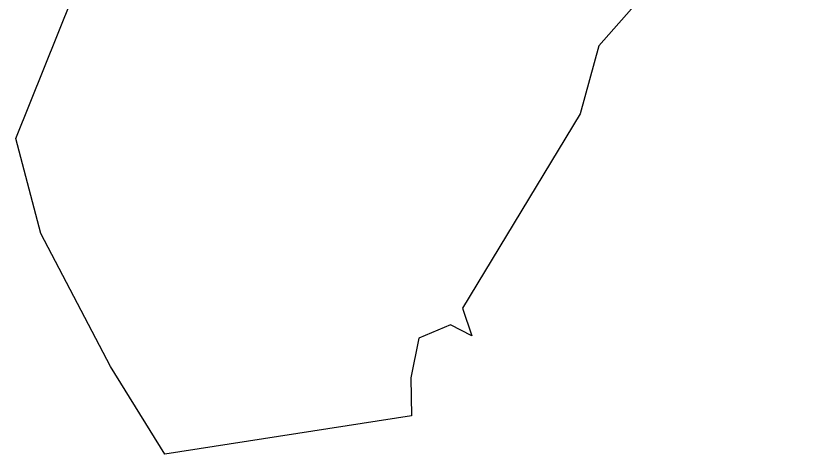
# Model space of a CAD drawing. Header units: metres. Extents: x 331806 to 336105, y 1791549 to 1797022.
# Drawn here: x 331806 to 333706, y 1791549 to 1792598 of the extents above; entities that cross this region are included whole.
import ezdxf

# ---------------------------------------------------------------- set-up
doc = ezdxf.new("R2010")
doc.units = ezdxf.units.M

msp = doc.modelspace()

# ---------------------------------------------------------------- linework, layer by layer
at = {"color": 3}
for p, q in [((333706, 1793095.5), (333202, 1792526.3)), ((331806, 1792304.8), (331950.4, 1792663.6)), ((333202, 1792526.3), (333157.8, 1792363.5)), ((333157.8, 1792363.5), (332875.7, 1791898)), ((331865.6, 1792077.1), (331806, 1792304.8)), ((332032.6, 1791758.3), (331865.6, 1792077.1)), ((332875.7, 1791898), (332898.1, 1791831.7)), ((332847, 1791857.8), (332771.5, 1791826.3)), ((332898.1, 1791831.7), (332847, 1791857.8)), ((332771.5, 1791826.3), (332752.4, 1791730.9)), ((332162.8, 1791548.5), (332032.6, 1791758.3)), ((332752.4, 1791730.9), (332754, 1791640)), ((332754, 1791640), (332162.8, 1791548.5))]:
    msp.add_line(p, q, dxfattribs=at)

doc.saveas('drawing.dxf')
